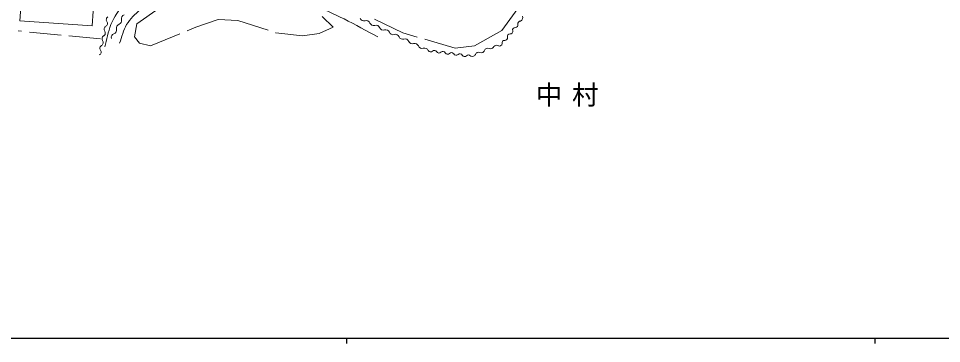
# Model space of a CAD drawing. Units: millimetres, scale not verified. Extents: x 40000 to 680000, y 20000 to 380000.
# Drawn here: x 205873 to 380657, y 204000 to 265461 of the extents above; entities that cross this region are included whole.
import ezdxf

# ---------------------------------------------------------------- set-up
doc = ezdxf.new("R2010")
doc.units = ezdxf.units.MM
doc.header["$LTSCALE"] = 1000
doc.linetypes.add('DASHED', pattern=[7.5, 6, -1.5])
doc.layers.add('M-BGD', color=7, linetype='Continuous', lineweight=13)
doc.layers.add('M-TTL-BAND', color=7, linetype='Continuous', lineweight=25)
doc.layers.add('M-BMK-HTXT', color=7, linetype='Continuous')
doc.styles.add('ＭＳ ゴシック', font='')
doc.styles.get('ＭＳ ゴシック').set_extended_font_data('MS Gothic')

msp = doc.modelspace()

# ---------------------------------------------------------------- linework, layer by layer
at = {"layer": 'M-BGD'}
for p, q in [((206959, 276669), (206154, 265042)), ((219821, 264095), (220013, 266863)), ((206154, 265042), (219821, 264095))]:
    msp.add_line(p, q, dxfattribs=at)
at = {"layer": 'M-BGD', "linetype": 'DASHED'}
for p, q in [((300946, 268016), (297421, 263201)), ((232505, 267400), (228304, 264438)), ((265445, 263804), (263390, 265859)), ((278684, 262717), (272438, 265699)), ((228304, 264438), (227851, 261990)), ((239456, 263804), (243717, 265254)), ((243717, 265254), (247434, 265073)), ((247434, 265073), (254626, 262746)), ((221405, 261606), (205805, 263111)), ((230903, 260268), (239456, 263804)), ((254626, 262746), (259643, 262202)), ((259643, 262202), (262786, 262625)), ((262786, 262625), (265445, 263804)), ((288556, 259856), (278684, 262717)), ((297421, 263201), (292223, 260259)), ((227851, 261990), (228818, 260812)), ((228818, 260812), (230903, 260268)), ((292223, 260259), (288556, 259856))]:
    msp.add_line(p, q, dxfattribs=at)
at = {"layer": 'M-BGD'}
for centre, radius, start, end in [((223131, 265236), 634, 120.69626, 214.30624), ((226113, 265447), 744, 108.75512, 194.75886), ((300626, 265637), 751, 296.24696, 21.87296), ((222731, 263431), 634, 120.69626, 214.30624), ((222083, 264522), 634, 300.69626, 34.30624), ((225152, 263658), 744, 108.75512, 194.75886), ((224673, 265068), 744, 288.75512, 14.75886), ((271280, 265737), 745, 201.7796, 287.7746), ((271735, 264319), 745, 21.7796, 107.7746), ((273117, 264872), 745, 201.7796, 287.7746), ((273572, 263454), 745, 21.7796, 107.7746), ((299983, 264236), 488, 266.61014, 14.28526), ((300929, 264477), 488, 86.61014, 194.28526), ((221683, 262717), 634, 300.69626, 34.30624), ((224191, 261869), 744, 108.75512, 194.75886), ((223712, 263279), 744, 288.75512, 14.75886), ((274955, 264006), 745, 201.7796, 287.7746), ((275409, 262588), 745, 21.7796, 107.7746), ((276792, 263141), 745, 201.7796, 287.7746), ((277247, 261723), 745, 21.7796, 107.7746), ((298922, 262047), 488, 86.61014, 194.28526), ((298980, 263021), 488, 266.61014, 14.28526), ((299926, 263262), 488, 86.61014, 194.28526), ((221283, 260912), 634, 300.69626, 34.30624), ((222330, 261627), 634, 120.69626, 214.30624), ((278630, 262275), 745, 201.7796, 287.7746), ((279084, 260857), 745, 21.7796, 107.7746), ((280467, 261410), 745, 201.7796, 287.7746), ((280922, 259992), 745, 21.7796, 107.7746), ((296958, 260723), 488, 251.00792, 358.68305), ((297919, 260832), 488, 86.61014, 194.28526), ((297977, 261806), 488, 266.61014, 14.28526), ((220883, 259108), 634, 300.69626, 34.30624), ((221930, 259822), 634, 120.69626, 214.30624), ((282304, 260544), 745, 201.7796, 287.7746), ((282759, 259126), 745, 21.7796, 107.7746), ((283896, 259660), 515, 210.0574, 314.6036), ((284620, 258927), 515, 30.0574, 134.6036), ((285512, 259443), 515, 210.0574, 314.6036), ((286236, 258709), 515, 30.0574, 134.6036), ((287128, 259225), 515, 210.0574, 314.6036), ((287852, 258491), 515, 30.0574, 134.6036), ((288744, 259008), 515, 210.0574, 314.6036), ((289468, 258274), 515, 30.0574, 134.6036), ((293007, 258445), 654, 66.81302, 158.90783), ((293521, 259647), 654, 246.81302, 338.90783), ((294741, 259176), 654, 66.81302, 158.90783), ((295256, 260378), 654, 246.81302, 338.90783), ((296390, 259752), 654, 51.21081, 143.30561), ((290360, 258790), 515, 210.0574, 314.6036), ((291083, 258056), 515, 30.0574, 134.6036), ((291787, 258915), 654, 246.81302, 338.90783)]:
    msp.add_arc(centre, radius, start, end, dxfattribs=at)
for points, knots in [([(222236, 260071), (222621, 261480), (222828, 262950), (223391, 264297), (223841, 265376), (224445, 266397), (225146, 267333), (226038, 268524), (227095, 269598), (228226, 270565), (229287, 271472), (230422, 272320), (231669, 272947), (232843, 273537), (234114, 273953), (235403, 274210), (237160, 274559), (238975, 274590), (240767, 274568), (243056, 274540), (245330, 274182), (247608, 273941), (250199, 273667), (252805, 273466), (255371, 273010), (257675, 272600), (259929, 271945), (262203, 271389), (264861, 270739), (267503, 270025), (270163, 269383), (272048, 268929), (273910, 268341), (275831, 268076), (276580, 267973), (277341, 267949), (278097, 267969), (279140, 267996), (280205, 268008), (281213, 268282), (282933, 268749), (284553, 269583), (286075, 270512), (286979, 271063), (287790, 271760), (288573, 272472), (289656, 273457), (290648, 274540), (291600, 275651), (292214, 276369), (292799, 277115), (293328, 277899), (294171, 279147), (294772, 280549), (295620, 281794), (295865, 282154), (296084, 282553), (296426, 282824), (296755, 283083), (297188, 283173), (297569, 283348)], [0, 0, 0, 0, 1, 1, 1, 2, 2, 2, 3, 3, 3, 4, 4, 4, 5, 5, 5, 6, 6, 6, 7, 7, 7, 8, 8, 8, 9, 9, 9, 10, 10, 10, 11, 11, 11, 12, 12, 12, 13, 13, 13, 14, 14, 14, 15, 15, 15, 16, 16, 16, 17, 17, 17, 18, 18, 18, 19, 19, 19, 20, 20, 20, 20]), ([(225027, 260794), (225470, 261969), (225699, 263249), (226356, 264319), (227018, 265397), (227967, 266283), (228915, 267120), (230050, 268120), (231307, 268991), (232622, 269739), (234015, 270531), (235475, 271249), (237014, 271693), (238507, 272124), (240075, 272308), (241628, 272358), (243749, 272426), (245872, 272145), (247974, 271854), (250063, 271565), (252145, 271178), (254179, 270625), (256705, 269940), (259163, 269016), (261593, 268046), (263606, 267243), (265571, 266321), (267517, 265367), (269680, 264306), (271774, 263110), (273903, 261982)], [0, 0, 0, 0, 1, 1, 1, 2, 2, 2, 3, 3, 3, 4, 4, 4, 5, 5, 5, 6, 6, 6, 7, 7, 7, 8, 8, 8, 9, 9, 9, 10, 10, 10, 10])]:
    msp.add_open_spline(points, degree=3, knots=knots, dxfattribs=at)
at = {"layer": 'M-TTL-BAND'}
for p, q in [((40000, 205000), (579000, 205000)), ((268000, 205000), (268000, 204000)), ((368000, 205000), (368000, 204000))]:
    msp.add_line(p, q, dxfattribs=at)

# ---------------------------------------------------------------- texts
at = {"layer": 'M-BMK-HTXT', "insert": (310688, 248785), "char_height": 3666, "attachment_point": 8, "style": 'ＭＳ ゴシック'}
msp.add_mtext('\\T1.37;中村', dxfattribs=at)

doc.saveas('drawing.dxf')
